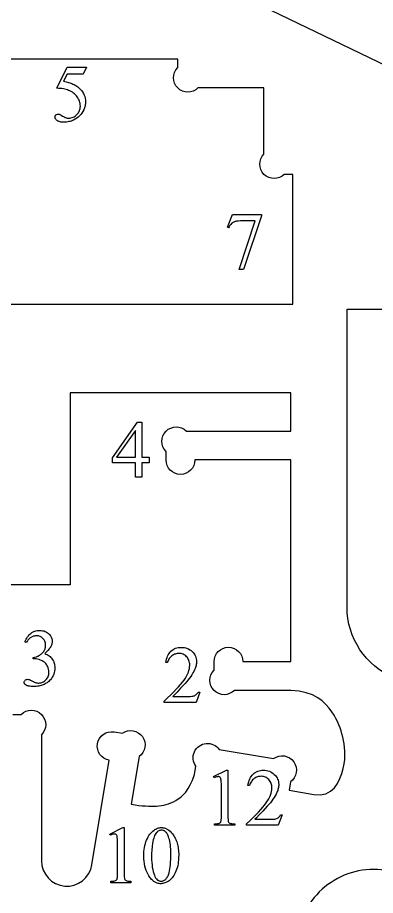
# Model space of a CAD drawing. Extents: x 7 to 905, y -397 to 592.
# Drawn here: x 724.3 to 784, y 302.3 to 448.5 of the extents above; entities that cross this region are included whole.
import ezdxf

# ---------------------------------------------------------------- set-up
doc = ezdxf.new("R2010")
doc.units = 0
doc.header["$MEASUREMENT"] = 0
doc.layers.add('EXT', color=1, linetype='CONTINUOUS')
doc.layers.add('TEXT', color=18, linetype='CONTINUOUS')

msp = doc.modelspace()

# ---------------------------------------------------------------- linework, layer by layer
at = {"layer": 'EXT'}
for points in [[(789.01, 439.02, 0.112586), (791.09, 438.55), (851.59, 438.55), (851.59, 511.98, -0.396443), (809.19, 557.05), (809.19, 591.98), (789.99, 591.98), (789.99, 572.78), (791.4, 572.78, -1), (794.79, 569.38), (794.79, 544.17, -1), (791.4, 540.78), (789.99, 540.78), (789.99, 521.58), (731.22, 521.58, 0.414214), (726.42, 516.78), (726.42, 472.15, 0.288188), (729.14, 467.83)], [(843.96, 390.89, -0.414214), (843.96, 384.1), (801.15, 341.29, -0.668179), (779.29, 350.34), (779.29, 399.94), (808.09, 399.94), (808.09, 423.94), (816.09, 423.94), (816.09, 414.34, 1), (816.09, 409.54), (817.5, 409.54, 1), (820.89, 412.93), (820.89, 423.94), (828.89, 423.94), (828.89, 407.94, 0.198912), (830.3, 404.54), (836.6, 398.24), (821.9, 383.53, 0.414214), (818.5, 383.53, 0.414214), (818.5, 380.14), (819.5, 379.14, 1), (824.3, 379.14), (840, 394.84)], [(783.72, 306.62, 0.414214), (770.92, 293.82, 0.414214), (783.72, 281.02, 0.414214), (796.52, 293.82, 0.414214)]]:
    msp.add_lwpolyline(points, format="xyb", close=True, dxfattribs=at)
for points in [[(690.23, 400.82), (770.23, 400.82), (770.23, 422.42), (768.82, 422.42, -1), (765.43, 425.81), (765.43, 436.82), (754.42, 436.82, -1), (751.03, 440.21), (751.03, 441.62), (719.03, 441.62)], [(723.5, 332.44), (724.9, 332.44, -1), (728.3, 329.04), (728.3, 308.07, 0.920673), (736.72, 307.38), (739.62, 324.81, -1), (740.41, 329.54), (741.8, 329.31, -1), (744.59, 325.41), (743.27, 317.48), (743.93, 317.37), (744.55, 317.29), (745.11, 317.23), (745.65, 317.19), (746.14, 317.16), (746.61, 317.15), (747.06, 317.16), (747.49, 317.18), (747.9, 317.22), (748.31, 317.27), (748.72, 317.34), (749.11, 317.43), (749.51, 317.55), (749.91, 317.7), (750.31, 317.89), (750.72, 318.1), (751.13, 318.37), (751.55, 318.68), (751.96, 319.06), (752.37, 319.52), (752.77, 320.08), (753.14, 320.74), (753.5, 321.52), (753.83, 322.44), (754.06, 323.83, -1), (757.96, 326.62), (767.05, 325.11, -1), (769.84, 321.2), (769.61, 319.81), (773.74, 319.13), (774.83, 319.05), (775.76, 319.24), (776.53, 319.65), (777.18, 320.23), (777.7, 320.95), (778.1, 321.75), (778.42, 322.59), (778.65, 323.42), (778.8, 324.21), (778.9, 324.96), (778.93, 325.66), (778.93, 326.32), (778.88, 326.95), (778.8, 327.55), (778.7, 328.12), (778.58, 328.67), (778.45, 329.2), (778.31, 329.72), (778.14, 330.23), (777.95, 330.74), (777.72, 331.25), (777.45, 331.78), (777.13, 332.33), (776.75, 332.9), (776.3, 333.5), (775.77, 334.1), (775.15, 334.69), (774.4, 335.23), (773.52, 335.7), (772.49, 336.07), (771.29, 336.33), (769.9, 336.44), (760.49, 336.44, -1), (757.1, 339.83), (757.1, 341.24, -1), (761.9, 341.24), (769.9, 341.24), (769.9, 374.84), (753.9, 374.84, -1), (749.1, 374.84), (749.1, 376.24, -1), (752.49, 379.64), (769.9, 379.64), (769.9, 386.04), (733.1, 386.04), (733.1, 354.04), (653.1, 354.04)]]:
    msp.add_lwpolyline(points, format="xyb", dxfattribs=at)
at = {"layer": 'TEXT'}
for points in [[(735.8, 440.26), (735.28, 439.13), (732.58, 439.13), (731.99, 437.93), (732.41, 437.85), (732.82, 437.75), (733.01, 437.69), (733.2, 437.62), (733.38, 437.55), (733.56, 437.47), (733.73, 437.39), (733.9, 437.29), (734.06, 437.2), (734.21, 437.09), (734.36, 436.98), (734.5, 436.87), (734.64, 436.75), (734.77, 436.62), (734.98, 436.39), (735.16, 436.15), (735.31, 435.9), (735.44, 435.64), (735.53, 435.37), (735.6, 435.09), (735.64, 434.8), (735.66, 434.5), (735.65, 434.32), (735.64, 434.15), (735.62, 433.98), (735.58, 433.81), (735.54, 433.65), (735.49, 433.49), (735.43, 433.33), (735.37, 433.18), (735.21, 432.89), (735.04, 432.62), (734.85, 432.38), (734.64, 432.15), (734.42, 431.95), (734.18, 431.77), (733.93, 431.61), (733.66, 431.47), (733.47, 431.38), (733.28, 431.31), (733.09, 431.25), (732.89, 431.2), (732.7, 431.16), (732.5, 431.13), (732.3, 431.11), (732.1, 431.1), (731.9, 431.11), (731.72, 431.12), (731.55, 431.14), (731.4, 431.17), (731.26, 431.21), (731.13, 431.26), (731.02, 431.31), (730.92, 431.38), (730.83, 431.45), (730.76, 431.52), (730.7, 431.59), (730.64, 431.67), (730.6, 431.75), (730.57, 431.82), (730.56, 431.9), (730.55, 431.99), (730.56, 432.08), (730.59, 432.16), (730.64, 432.24), (730.7, 432.32), (730.79, 432.38), (730.88, 432.42), (730.98, 432.45), (731.09, 432.46), (731.25, 432.44), (731.32, 432.43), (731.39, 432.4), (731.57, 432.31), (731.83, 432.13), (731.96, 432.05), (732.08, 431.98), (732.21, 431.92), (732.33, 431.87), (732.46, 431.84), (732.59, 431.81), (732.71, 431.79), (732.84, 431.79), (733.03, 431.8), (733.22, 431.82), (733.4, 431.87), (733.57, 431.93), (733.74, 432.02), (733.9, 432.12), (734.06, 432.24), (734.21, 432.37), (734.34, 432.53), (734.46, 432.68), (734.56, 432.85), (734.65, 433.03), (734.71, 433.21), (734.76, 433.4), (734.78, 433.6), (734.79, 433.81), (734.78, 434.01), (734.76, 434.21), (734.72, 434.4), (734.66, 434.59), (734.59, 434.78), (734.5, 434.97), (734.39, 435.15), (734.27, 435.33), (734.13, 435.5), (733.98, 435.66), (733.82, 435.81), (733.64, 435.95), (733.46, 436.09), (733.26, 436.21), (733.05, 436.32), (732.82, 436.42), (732.63, 436.49), (732.43, 436.55), (732.21, 436.61), (731.97, 436.66), (731.71, 436.7), (731.44, 436.73), (731.15, 436.75), (730.85, 436.77), (732.58, 440.26)], [(760.19, 415.74), (765.02, 415.74), (765.02, 415.49), (762.02, 406.56), (761.27, 406.56), (763.96, 414.66), (761.49, 414.66), (761.14, 414.65), (760.84, 414.62), (760.72, 414.59), (760.6, 414.56), (760.5, 414.52), (760.42, 414.48), (760.28, 414.4), (760.15, 414.31), (760.03, 414.21), (759.91, 414.09), (759.81, 413.97), (759.7, 413.84), (759.61, 413.69), (759.52, 413.54), (759.33, 413.61)], [(746.27, 375.29), (746.27, 374.35), (745.06, 374.35), (745.06, 371.97), (743.97, 371.97), (743.97, 374.35), (740.16, 374.35), (740.16, 375.2), (744.33, 381.16), (745.06, 381.16), (745.06, 375.29)], [(743.97, 375.29), (743.97, 379.76), (740.81, 375.29)], [(725.55, 344.55), (725.65, 344.77), (725.75, 344.98), (725.87, 345.17), (725.99, 345.35), (726.11, 345.52), (726.24, 345.68), (726.38, 345.82), (726.52, 345.95), (726.67, 346.07), (726.83, 346.17), (727, 346.25), (727.18, 346.32), (727.37, 346.38), (727.57, 346.41), (727.77, 346.44), (727.99, 346.45), (728.25, 346.43), (728.49, 346.4), (728.73, 346.35), (728.94, 346.27), (729.14, 346.17), (729.32, 346.05), (729.49, 345.91), (729.64, 345.74), (729.75, 345.61), (729.84, 345.48), (729.91, 345.34), (729.97, 345.2), (730.02, 345.06), (730.06, 344.91), (730.08, 344.77), (730.08, 344.62), (730.08, 344.5), (730.06, 344.37), (730.04, 344.25), (730.01, 344.13), (729.96, 344), (729.91, 343.87), (729.85, 343.75), (729.77, 343.62), (729.69, 343.49), (729.6, 343.37), (729.39, 343.11), (729.14, 342.85), (728.85, 342.59), (729.05, 342.5), (729.24, 342.41), (729.41, 342.31), (729.58, 342.19), (729.73, 342.07), (729.87, 341.94), (729.99, 341.81), (730.1, 341.66), (730.2, 341.51), (730.29, 341.35), (730.36, 341.18), (730.42, 341), (730.47, 340.82), (730.5, 340.63), (730.52, 340.44), (730.53, 340.24), (730.52, 339.95), (730.48, 339.68), (730.42, 339.41), (730.34, 339.15), (730.24, 338.9), (730.11, 338.66), (729.96, 338.43), (729.78, 338.22), (729.66, 338.08), (729.53, 337.95), (729.39, 337.84), (729.25, 337.73), (729.09, 337.63), (728.94, 337.54), (728.77, 337.45), (728.6, 337.38), (728.42, 337.31), (728.23, 337.26), (728.04, 337.21), (727.84, 337.17), (727.64, 337.14), (727.42, 337.12), (727.2, 337.11), (726.98, 337.1), (726.76, 337.1), (726.56, 337.11), (726.38, 337.13), (726.21, 337.16), (726.07, 337.19), (725.94, 337.23), (725.83, 337.27), (725.74, 337.33), (725.6, 337.44), (725.54, 337.5), (725.49, 337.56), (725.46, 337.62), (725.43, 337.68), (725.42, 337.75), (725.41, 337.81), (725.42, 337.9), (725.45, 337.99), (725.5, 338.07), (725.57, 338.15), (725.65, 338.21), (725.74, 338.26), (725.84, 338.29), (725.94, 338.3), (726.11, 338.28), (726.28, 338.24), (726.46, 338.17), (726.79, 338), (727.13, 337.83), (727.25, 337.78), (727.34, 337.75), (727.47, 337.72), (727.6, 337.7), (727.73, 337.68), (727.87, 337.68), (728.03, 337.69), (728.19, 337.71), (728.35, 337.75), (728.5, 337.81), (728.64, 337.88), (728.78, 337.97), (728.92, 338.08), (729.04, 338.2), (729.16, 338.34), (729.26, 338.48), (729.35, 338.62), (729.42, 338.77), (729.47, 338.93), (729.51, 339.1), (729.54, 339.27), (729.55, 339.44), (729.53, 339.7), (729.49, 339.96), (729.41, 340.22), (729.31, 340.47), (729.22, 340.64), (729.13, 340.79), (729.04, 340.92), (728.93, 341.03), (728.78, 341.16), (728.6, 341.28), (728.39, 341.4), (728.15, 341.51), (727.9, 341.61), (727.65, 341.67), (727.39, 341.71), (727.14, 341.73), (726.92, 341.73), (726.92, 341.93), (727.05, 341.95), (727.19, 341.97), (727.45, 342.05), (727.71, 342.16), (727.98, 342.3), (728.1, 342.38), (728.22, 342.47), (728.33, 342.56), (728.43, 342.65), (728.52, 342.74), (728.6, 342.84), (728.68, 342.95), (728.74, 343.05), (728.8, 343.17), (728.85, 343.28), (728.89, 343.39), (728.92, 343.51), (728.95, 343.64), (728.97, 343.76), (728.98, 343.89), (728.98, 344.02), (728.97, 344.18), (728.95, 344.34), (728.92, 344.49), (728.87, 344.63), (728.81, 344.77), (728.74, 344.89), (728.65, 345.01), (728.55, 345.12), (728.44, 345.22), (728.33, 345.31), (728.2, 345.38), (728.07, 345.44), (727.94, 345.48), (727.79, 345.52), (727.64, 345.54), (727.49, 345.54), (727.36, 345.54), (727.24, 345.53), (727.11, 345.5), (726.99, 345.47), (726.88, 345.44), (726.76, 345.39), (726.65, 345.33), (726.54, 345.27), (726.44, 345.19), (726.33, 345.11), (726.23, 345.02), (726.13, 344.92), (726.04, 344.82), (725.95, 344.7), (725.77, 344.44)], [(754.73, 336.17), (754.1, 334.44), (748.79, 334.44), (748.79, 334.68), (749.36, 335.21), (749.88, 335.7), (750.36, 336.18), (750.79, 336.63), (751.18, 337.05), (751.53, 337.45), (751.83, 337.82), (752.09, 338.18), (752.32, 338.51), (752.51, 338.84), (752.67, 339.16), (752.81, 339.47), (752.91, 339.78), (752.99, 340.08), (753.03, 340.37), (753.05, 340.65), (753.04, 340.86), (753.02, 341.06), (752.97, 341.25), (752.92, 341.43), (752.84, 341.6), (752.75, 341.76), (752.65, 341.92), (752.52, 342.06), (752.39, 342.19), (752.25, 342.3), (752.1, 342.39), (751.95, 342.47), (751.79, 342.53), (751.62, 342.57), (751.45, 342.6), (751.27, 342.61), (751.11, 342.6), (750.95, 342.58), (750.79, 342.55), (750.64, 342.51), (750.49, 342.46), (750.35, 342.39), (750.21, 342.31), (750.08, 342.22), (749.95, 342.12), (749.83, 342), (749.72, 341.88), (749.62, 341.74), (749.53, 341.59), (749.44, 341.43), (749.37, 341.26), (749.3, 341.08), (749.05, 341.08), (749.1, 341.38), (749.17, 341.66), (749.25, 341.92), (749.35, 342.17), (749.46, 342.39), (749.59, 342.6), (749.74, 342.79), (749.91, 342.97), (750.08, 343.12), (750.27, 343.25), (750.47, 343.37), (750.68, 343.46), (750.9, 343.53), (751.13, 343.58), (751.37, 343.61), (751.62, 343.62), (751.89, 343.61), (752.15, 343.58), (752.39, 343.53), (752.63, 343.45), (752.85, 343.35), (753.06, 343.23), (753.26, 343.09), (753.45, 342.92), (753.62, 342.74), (753.77, 342.55), (753.9, 342.36), (754, 342.15), (754.08, 341.94), (754.14, 341.72), (754.17, 341.5), (754.18, 341.26), (754.18, 341.09), (754.16, 340.92), (754.14, 340.75), (754.1, 340.58), (754.06, 340.41), (754, 340.24), (753.94, 340.07), (753.86, 339.89), (753.73, 339.62), (753.58, 339.35), (753.41, 339.07), (753.22, 338.79), (753.01, 338.5), (752.78, 338.21), (752.54, 337.92), (752.27, 337.62), (751.52, 336.8), (750.93, 336.17), (750.49, 335.72), (750.21, 335.44), (752.56, 335.44), (752.89, 335.44), (753.17, 335.45), (753.39, 335.47), (753.56, 335.49), (753.7, 335.53), (753.84, 335.57), (753.96, 335.64), (754.08, 335.71), (754.2, 335.8), (754.3, 335.91), (754.4, 336.03), (754.49, 336.17)], [(757.01, 322.08), (759.2, 323.15), (759.42, 323.15), (759.42, 315.55), (759.42, 315.21), (759.44, 314.94), (759.45, 314.74), (759.48, 314.61), (759.52, 314.52), (759.58, 314.45), (759.65, 314.38), (759.74, 314.33), (759.87, 314.28), (760.05, 314.25), (760.27, 314.22), (760.55, 314.21), (760.55, 313.97), (757.17, 313.97), (757.17, 314.21), (757.46, 314.22), (757.69, 314.25), (757.87, 314.28), (757.99, 314.32), (758.08, 314.37), (758.15, 314.44), (758.21, 314.5), (758.25, 314.58), (758.28, 314.7), (758.31, 314.91), (758.32, 315.19), (758.32, 315.55), (758.32, 320.41), (758.32, 320.86), (758.31, 321.22), (758.29, 321.49), (758.26, 321.67), (758.23, 321.77), (758.19, 321.86), (758.15, 321.93), (758.09, 321.98), (758.02, 322.03), (757.95, 322.06), (757.88, 322.08), (757.79, 322.08), (757.66, 322.07), (757.5, 322.03), (757.32, 321.97), (757.11, 321.88)], [(768.45, 315.7), (767.82, 313.97), (762.51, 313.97), (762.51, 314.21), (763.07, 314.73), (763.59, 315.23), (764.07, 315.71), (764.5, 316.15), (764.89, 316.58), (765.24, 316.98), (765.54, 317.35), (765.8, 317.7), (766.03, 318.04), (766.22, 318.37), (766.39, 318.69), (766.52, 319), (766.63, 319.31), (766.7, 319.6), (766.75, 319.9), (766.76, 320.18), (766.75, 320.39), (766.73, 320.59), (766.69, 320.78), (766.63, 320.96), (766.56, 321.13), (766.47, 321.29), (766.36, 321.44), (766.24, 321.59), (766.1, 321.72), (765.96, 321.83), (765.81, 321.92), (765.66, 322), (765.5, 322.06), (765.33, 322.1), (765.16, 322.13), (764.98, 322.14), (764.82, 322.13), (764.66, 322.11), (764.5, 322.08), (764.35, 322.04), (764.2, 321.99), (764.06, 321.92), (763.92, 321.84), (763.79, 321.75), (763.66, 321.65), (763.54, 321.53), (763.43, 321.41), (763.33, 321.27), (763.24, 321.12), (763.15, 320.96), (763.08, 320.79), (763.01, 320.61), (762.76, 320.61), (762.81, 320.91), (762.88, 321.19), (762.96, 321.45), (763.06, 321.7), (763.18, 321.92), (763.31, 322.13), (763.45, 322.32), (763.62, 322.5), (763.79, 322.65), (763.98, 322.78), (764.18, 322.9), (764.39, 322.99), (764.61, 323.06), (764.84, 323.11), (765.08, 323.14), (765.33, 323.15), (765.6, 323.14), (765.86, 323.11), (766.1, 323.05), (766.34, 322.98), (766.56, 322.88), (766.77, 322.76), (766.97, 322.61), (767.16, 322.45), (767.33, 322.27), (767.48, 322.08), (767.61, 321.89), (767.71, 321.68), (767.79, 321.47), (767.85, 321.25), (767.88, 321.03), (767.89, 320.79), (767.89, 320.62), (767.88, 320.45), (767.85, 320.28), (767.82, 320.11), (767.77, 319.94), (767.72, 319.76), (767.65, 319.59), (767.58, 319.42), (767.44, 319.15), (767.29, 318.88), (767.12, 318.6), (766.93, 318.32), (766.72, 318.03), (766.5, 317.74), (766.25, 317.44), (765.98, 317.15), (765.23, 316.33), (764.64, 315.7), (764.2, 315.24), (763.92, 314.97), (766.27, 314.97), (766.6, 314.97), (766.88, 314.98), (767.1, 315), (767.27, 315.02), (767.42, 315.06), (767.55, 315.1), (767.68, 315.16), (767.8, 315.24), (767.91, 315.33), (768.01, 315.43), (768.11, 315.56), (768.2, 315.7)], [(739.69, 312.52), (741.88, 313.59), (742.1, 313.59), (742.1, 305.99), (742.1, 305.65), (742.11, 305.38), (742.13, 305.18), (742.16, 305.05), (742.2, 304.96), (742.26, 304.89), (742.33, 304.82), (742.42, 304.77), (742.55, 304.72), (742.72, 304.69), (742.95, 304.67), (743.23, 304.65), (743.23, 304.41), (739.85, 304.41), (739.85, 304.65), (740.14, 304.67), (740.37, 304.69), (740.55, 304.72), (740.67, 304.76), (740.75, 304.82), (740.83, 304.88), (740.88, 304.94), (740.93, 305.02), (740.96, 305.14), (740.98, 305.35), (741, 305.63), (741, 305.99), (741, 310.85), (741, 311.3), (740.98, 311.66), (740.96, 311.93), (740.93, 312.11), (740.91, 312.21), (740.87, 312.3), (740.82, 312.37), (740.77, 312.43), (740.7, 312.47), (740.63, 312.5), (740.55, 312.52), (740.47, 312.52), (740.33, 312.51), (740.18, 312.47), (739.99, 312.41), (739.79, 312.32)], [(745.38, 308.85), (745.39, 309.23), (745.41, 309.6), (745.45, 309.95), (745.5, 310.29), (745.56, 310.61), (745.64, 310.92), (745.74, 311.22), (745.85, 311.51), (745.97, 311.78), (746.1, 312.03), (746.24, 312.26), (746.39, 312.48), (746.55, 312.67), (746.71, 312.85), (746.89, 313.02), (747.08, 313.16), (747.23, 313.26), (747.38, 313.35), (747.53, 313.42), (747.69, 313.49), (747.84, 313.53), (748, 313.57), (748.16, 313.59), (748.31, 313.59), (748.44, 313.59), (748.57, 313.58), (748.7, 313.56), (748.82, 313.53), (748.94, 313.49), (749.06, 313.45), (749.18, 313.39), (749.3, 313.33), (749.41, 313.26), (749.53, 313.18), (749.75, 313), (749.96, 312.79), (750.17, 312.54), (750.3, 312.37), (750.41, 312.2), (750.52, 312.02), (750.62, 311.83), (750.72, 311.63), (750.8, 311.43), (750.88, 311.22), (750.94, 311), (751.01, 310.77), (751.06, 310.54), (751.1, 310.3), (751.14, 310.05), (751.17, 309.8), (751.19, 309.54), (751.2, 309.27), (751.2, 308.99), (751.19, 308.61), (751.17, 308.24), (751.14, 307.89), (751.09, 307.55), (751.03, 307.22), (750.95, 306.91), (750.86, 306.61), (750.75, 306.33), (750.63, 306.07), (750.51, 305.82), (750.38, 305.6), (750.24, 305.39), (750.09, 305.2), (749.93, 305.03), (749.77, 304.88), (749.6, 304.74), (749.42, 304.63), (749.25, 304.53), (749.08, 304.44), (748.91, 304.37), (748.74, 304.32), (748.58, 304.28), (748.41, 304.26), (748.25, 304.25), (748.09, 304.25), (747.93, 304.27), (747.78, 304.3), (747.63, 304.34), (747.49, 304.4), (747.34, 304.46), (747.2, 304.54), (747.07, 304.63), (746.94, 304.73), (746.81, 304.84), (746.68, 304.97), (746.56, 305.1), (746.44, 305.25), (746.33, 305.41), (746.21, 305.58), (746.1, 305.77), (745.94, 306.1), (745.79, 306.44), (745.66, 306.8), (745.56, 307.18), (745.48, 307.57), (745.43, 307.98), (745.39, 308.41)], [(746.68, 308.69), (746.69, 308.23), (746.71, 307.8), (746.75, 307.39), (746.8, 307), (746.86, 306.63), (746.94, 306.29), (747.03, 305.96), (747.14, 305.66), (747.24, 305.42), (747.35, 305.22), (747.48, 305.05), (747.61, 304.91), (747.68, 304.86), (747.76, 304.81), (747.84, 304.76), (747.92, 304.73), (748, 304.7), (748.09, 304.68), (748.18, 304.67), (748.27, 304.67), (748.36, 304.67), (748.45, 304.69), (748.54, 304.71), (748.63, 304.75), (748.73, 304.79), (748.82, 304.85), (748.92, 304.91), (749.01, 304.99), (749.11, 305.08), (749.19, 305.18), (749.27, 305.29), (749.35, 305.42), (749.42, 305.56), (749.48, 305.72), (749.54, 305.88), (749.6, 306.07), (749.67, 306.37), (749.73, 306.7), (749.78, 307.05), (749.82, 307.44), (749.86, 307.86), (749.88, 308.31), (749.9, 308.78), (749.9, 309.29), (749.9, 309.66), (749.88, 310.02), (749.86, 310.37), (749.82, 310.7), (749.78, 311.01), (749.72, 311.31), (749.66, 311.59), (749.58, 311.85), (749.52, 312.04), (749.45, 312.21), (749.38, 312.36), (749.31, 312.51), (749.23, 312.63), (749.15, 312.75), (749.06, 312.85), (748.97, 312.94), (748.9, 312.99), (748.82, 313.03), (748.75, 313.07), (748.66, 313.1), (748.49, 313.14), (748.31, 313.16), (748.2, 313.15), (748.09, 313.13), (747.98, 313.1), (747.88, 313.05), (747.78, 313), (747.69, 312.93), (747.59, 312.85), (747.51, 312.75), (747.39, 312.6), (747.29, 312.44), (747.19, 312.25), (747.1, 312.04), (747.03, 311.82), (746.96, 311.57), (746.9, 311.3), (746.85, 311.02), (746.78, 310.43), (746.73, 309.85), (746.69, 309.26)]]:
    msp.add_lwpolyline(points, close=True, dxfattribs=at)

doc.saveas('drawing.dxf')
